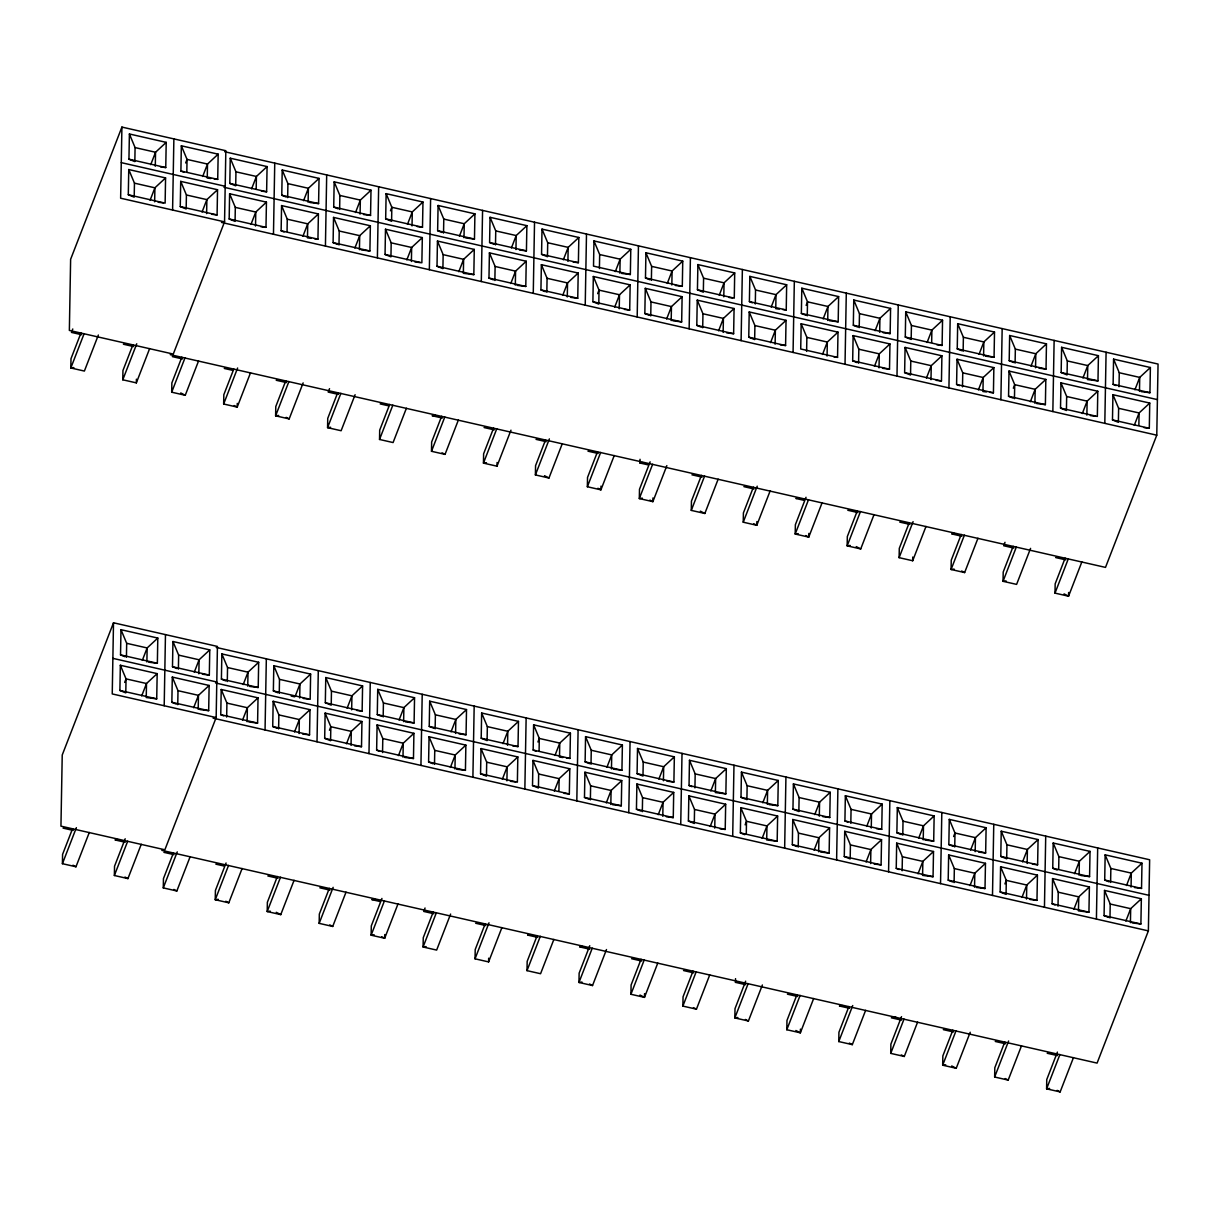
<?xml version="1.0" encoding="UTF-8"?>
<svg xmlns="http://www.w3.org/2000/svg" width="1219" height="1219" viewBox="0 0 1219 1219"><rect width="100%" height="100%" fill="white"/><g stroke="black" fill="none" stroke-linecap="round" stroke-linejoin="round"><path stroke-width="1.5" d="M89.292 832.455L75.974 866.77L62.413 863.692L62.58 854.397L72.561 828.676M121.915 127.081L120.635 198.209L224.555 221.858L173.281 354.074L69.361 330.425L70.626 259.297L121.915 127.081L225.835 150.714L224.555 221.858M113.504 622.787L112.239 693.931L216.159 717.564L164.87 849.78L60.95 826.147L62.23 755.003L113.504 622.787L217.424 646.436L216.159 717.564M149.647 348.573L136.345 382.873L122.784 379.795L122.951 370.515L132.932 344.779M141.252 844.279L127.934 878.594L114.373 875.501L114.54 866.221L125.191 838.779M128.3 194.75L128.757 169.548L165.571 177.928L165.129 203.131L128.3 194.75L134.197 197.158L134.456 183.155L128.757 169.548M129.397 133.983L135.08 147.59L134.837 161.594L128.94 159.186L129.397 133.983L166.211 142.364L165.754 167.567L160.527 166.912M120.346 665.254L126.045 678.876L125.786 692.88L119.889 690.457L120.346 665.254L157.175 673.635L156.718 698.837L146.25 697.527L146.493 683.524L157.175 673.635M124.963 656.706L120.529 654.893L120.986 629.69L157.8 638.07L157.358 663.273L148.627 662.176M126.426 657.3L126.685 643.312L120.986 629.69M136.345 382.873L136.406 379.17M154.661 201.821L154.904 187.817L165.571 177.928M155.285 166.241L155.544 152.253L166.211 142.364M146.889 661.963L147.133 647.959L157.8 638.07M172.595 210.034L173.875 138.905M164.199 705.74L165.464 634.611M198.56 360.961L185.258 395.276L171.696 392.198L171.864 382.918L181.844 357.182M190.149 856.683L176.846 890.982L163.285 887.904L163.453 878.625L173.433 852.889M180.717 181.372L186.416 194.979L186.157 208.982L180.26 206.575L180.717 181.372L217.531 189.737L217.089 214.94L211.847 214.285M183.84 172.214L180.9 171.01L181.341 145.808L218.171 154.173L217.713 179.376L214.224 178.949M176.283 704.094L171.849 702.281L172.306 677.078L209.135 685.459L208.678 710.662L199.946 709.565M176.923 668.53L172.488 666.717L172.946 641.514L209.759 649.895L209.318 675.097L202.339 674.214M186.827 171.666L187.04 159.415L181.341 145.808M177.745 704.689L178.004 690.685L172.306 677.078M178.385 669.124L178.644 655.121L172.946 641.514M206.62 213.63L206.864 199.626L217.531 189.737M198.209 709.351L198.453 695.348L209.135 685.459M198.849 673.787L199.093 659.784L209.759 649.895M250.52 372.785L237.217 407.1L223.656 404.007L223.824 394.727L233.804 368.991M229.614 193.76L235.313 207.382L235.069 221.386L229.172 218.978L229.614 193.76L266.443 202.141L265.986 227.343L260.759 226.688M230.254 158.196L235.953 171.818L235.709 185.821L229.812 183.399L230.254 158.196L267.083 166.576L266.626 191.779L261.399 191.124M223.717 715.888L220.761 714.684L221.218 689.482L258.032 697.847L257.59 723.065L248.859 721.968M225.82 680.918L221.401 679.12L221.858 653.917L258.672 662.283L258.215 687.486L249.499 686.404M226.658 717.092L226.917 703.089L221.218 689.482M227.298 681.528L227.542 667.524L221.858 653.917M237.278 403.382L237.217 407.1L234.216 405.546M255.518 226.033L255.777 212.03L266.443 202.141M256.188 188.716L256.417 176.465L267.083 166.576M247.122 721.739L247.366 707.736L258.032 697.847M247.747 686.175L248.006 672.172L258.672 662.283M273.467 234.246L274.747 163.117M265.056 729.968L266.336 658.824M284.073 231.991L281.132 230.787L281.574 205.584L318.403 213.965L317.946 239.168L314.456 238.726M286.191 197.036L281.772 195.223L282.214 170.02L319.043 178.401L318.586 203.603L309.87 202.506M277.14 728.307L272.721 726.509L273.178 701.291L309.992 709.671L309.55 734.874L302.571 734.006M273.361 690.929L273.818 665.726L310.632 674.107L310.175 699.31L273.361 690.929L277.78 692.742M287.059 231.442L287.273 219.191L281.574 205.584M287.669 197.63L287.913 183.627L282.214 170.02M278.618 728.916L278.877 714.913L273.178 701.291M279.258 693.352L279.501 679.349L273.818 665.726M308.117 202.293L308.377 188.29L319.043 178.401M299.082 733.564L299.325 719.56L309.992 709.671M299.706 697.999L299.965 683.996L310.632 674.107M325.427 246.07L326.692 174.942M317.016 741.777L318.296 670.648M346.028 892.14L332.726 926.455L319.165 923.362L319.332 914.082L329.313 888.346M337.511 244.425L333.092 242.611L333.534 217.409L370.363 225.774L369.906 250.992L361.19 249.895M338.151 208.845L333.716 207.047L334.174 181.844L371.003 190.21L370.546 215.413L363.567 214.544M325.138 713.115L330.837 726.722L330.578 740.725L324.681 738.318L325.138 713.115L361.952 721.496L361.51 746.698L354.531 745.83M325.778 677.551L331.461 691.158L331.218 705.161L325.321 702.753L325.778 677.551L362.592 685.931L362.134 711.134L356.908 710.479M338.989 245.019L339.232 231.016L333.534 217.409M339.629 209.455L339.872 195.451L334.174 181.844M359.437 249.666L359.696 235.663L370.363 225.774M360.077 214.102L360.336 200.099L371.003 190.21M351.042 745.388L351.285 731.385L361.952 721.496M351.666 709.824L351.925 695.82L362.592 685.931M377.387 257.895L378.652 186.751M368.976 753.601L370.256 682.472M406.399 408.243L393.082 442.558L379.536 439.465L379.688 430.185L389.684 404.449M385.052 254.436L385.494 229.218L422.323 237.598L421.865 262.801L385.052 254.436L390.949 256.843L391.192 242.84L385.494 229.218M386.133 193.653L391.832 207.276L391.589 221.279L385.676 218.856L386.133 193.653L422.963 202.034L422.505 227.237L417.264 226.582M379.597 751.346L376.641 750.142L377.098 724.939L413.911 733.32L413.47 758.523L404.738 757.426M381.699 716.376L377.28 714.578L377.722 689.375L414.551 697.74L414.094 722.958L405.378 721.861M382.537 752.55L382.796 738.546L377.098 724.939M383.177 716.985L383.421 702.982L377.722 689.375M384.747 934.562L384.686 938.264L371.125 935.186L371.292 925.907L381.943 898.449M411.397 261.491L411.656 247.487L422.323 237.598M412.037 225.926L412.281 211.923L422.963 202.034M403.001 757.212L403.245 743.209L413.911 733.32M403.626 721.633L403.885 707.629L414.551 697.74M429.347 269.704L430.612 198.575M420.936 765.425L422.216 694.281M458.359 420.067L445.042 454.382L431.496 451.289L431.648 442.009L441.644 416.273M437.453 241.042L443.152 254.649L442.908 268.652L437.012 266.245L437.453 241.042L474.282 249.423L473.825 274.625L463.357 273.315L463.616 259.312L474.282 249.423M442.07 232.494L437.636 230.681L438.093 205.478L474.922 213.858L474.465 239.061L465.734 237.964M433.019 763.764L428.6 761.966L429.058 736.764L465.871 745.129L465.429 770.332L456.698 769.25M433.659 728.2L429.24 726.402L429.682 701.184L466.511 709.565L466.054 734.767L459.075 733.899M443.533 233.088L443.792 219.085L438.093 205.478M434.497 764.374L434.756 750.371L429.058 736.764M435.137 728.81L435.381 714.806L429.682 701.184M463.997 237.751L464.241 223.747L474.922 213.858M454.961 769.021L455.205 755.018L465.871 745.129M455.586 733.457L455.845 719.454L466.511 709.565M481.307 281.528L482.572 210.399M472.896 777.234L474.176 706.106M501.908 927.598L488.606 961.913L475.044 958.82L475.212 949.54L485.192 923.804M493.39 279.882L488.971 278.069L489.413 252.866L526.242 261.247L525.785 286.45L517.069 285.353M494.03 244.303L489.596 242.505L490.053 217.302L526.882 225.667L526.425 250.885L519.446 250.002M480.56 773.775L481.017 748.573L517.831 756.953L517.374 782.156L480.56 773.775L486.457 776.198L486.701 762.195L481.017 748.573M481.642 713.008L487.341 726.615L487.097 740.619L481.2 738.211L481.642 713.008L518.471 721.389L518.014 746.592L512.788 745.937M494.868 280.477L495.112 266.473L489.413 252.866M495.493 244.912L495.752 230.909L490.053 217.302M493.588 428.098L483.608 453.834L483.455 463.113L497.002 466.191L497.078 462.489M488.606 961.913L488.667 958.195M515.317 285.139L515.576 271.136L526.242 261.247M515.957 249.56L516.201 235.557L526.882 225.667M506.921 780.846L507.165 766.842L517.831 756.953M507.546 745.281L507.805 731.278L518.471 721.389M533.267 293.352L534.532 222.208M524.856 789.059L526.136 717.93M562.279 443.701L548.961 478.016L535.4 474.922L535.568 465.643L545.548 439.922M553.868 939.422L540.566 973.722L527.004 970.644L527.172 961.364L537.152 935.628M545.35 291.691L540.931 289.893L541.373 264.691L578.202 273.056L577.745 298.259L570.766 297.39M542.013 229.111L547.712 242.733L547.453 256.737L541.556 254.329L542.013 229.111L578.842 237.492L578.385 262.695L573.143 262.039M532.977 760.397L538.661 774.004L538.417 788.007L532.52 785.6L532.977 760.397L569.791 768.778L569.334 793.98L564.107 793.325M536.101 751.239L533.16 750.035L533.602 724.833L570.431 733.198L569.974 758.416L566.485 757.974M546.828 292.301L547.072 278.298L541.373 264.691M539.088 750.691L539.301 738.44L533.602 724.833M567.277 296.948L567.536 282.945L578.202 273.056M567.917 261.384L568.161 247.381L578.842 237.492M558.912 790.918L559.125 778.667L569.791 768.778M585.227 305.161L586.491 234.033M576.816 800.883L578.096 729.739M614.239 455.525L600.921 489.84L587.36 486.747L587.528 477.467L597.508 451.731M593.333 276.5L599.032 290.122L598.788 304.125L592.891 301.702L593.333 276.5L630.162 284.88L629.705 310.083L624.478 309.428M593.973 240.935L593.516 266.138L630.345 274.519L630.787 249.316L593.973 240.935L599.672 254.542L599.413 268.546M588.899 799.222L584.48 797.424L584.937 772.221L621.751 780.587L621.294 805.789L612.578 804.708M589.539 763.658L585.12 761.86L585.562 736.642L622.391 745.022L621.934 770.225L613.218 769.128M590.377 799.832L590.621 785.828L584.937 772.221M591.017 764.267L591.261 750.264L585.562 736.642M600.997 486.122L600.921 489.84L597.919 488.27M619.237 308.773L619.496 294.769L630.162 284.88M619.877 273.208L620.121 259.205L630.787 249.316M610.826 804.479L611.085 790.476L621.751 780.587M611.466 768.915L611.725 754.911L622.391 745.022M637.187 316.986L638.451 245.857M628.775 812.692L630.055 741.563M648.432 464.927L639.96 463.007L640.036 459.289M657.788 963.056L644.485 997.371L630.924 994.277L631.092 984.998L641.072 959.262M649.27 315.34L644.836 313.527L645.293 288.324L682.122 296.705L681.665 321.907L672.949 320.81M649.91 279.776L645.476 277.962L645.933 252.76L682.747 261.125L682.305 286.343L675.326 285.459M640.859 811.046L636.44 809.233L636.897 784.03L673.711 792.411L673.254 817.614L666.275 816.745M637.522 748.466L643.221 762.073L642.977 776.076L637.08 773.669L637.522 748.466L674.351 756.847L673.894 782.049L666.915 781.181M650.748 315.934L650.992 301.931L645.293 288.324M651.373 280.37L651.632 266.367L645.933 252.76M642.337 811.656L642.581 797.653L636.897 784.03M652.957 497.946L652.881 501.649L639.32 498.571L639.487 489.291L650.138 461.833M644.546 993.653L644.485 997.371L639.975 995.039M671.197 320.597L671.456 306.594L682.122 296.705M671.837 285.017L672.08 271.014L682.747 261.125M662.786 816.303L663.045 802.3L673.711 792.411M663.426 780.739L663.685 766.736L674.351 756.847M689.146 328.81L690.411 257.666M680.735 824.516L682.015 753.388M718.159 479.158L704.841 513.473L691.28 510.395L691.447 501.1L701.428 475.38M709.748 974.88L696.445 1009.18L682.884 1006.102L683.051 996.822L693.032 971.086M701.23 327.149L696.796 325.351L697.253 300.148L734.082 308.514L733.625 333.716L726.646 332.848M697.436 289.787L697.893 264.569L734.707 272.949L734.265 298.152L697.436 289.787L703.333 292.194L703.592 278.191L697.893 264.569M688.842 795.855L694.54 809.462L694.297 823.465L688.4 821.057L688.842 795.855L725.671 804.235L725.214 829.438L719.987 828.783M691.981 786.697L689.04 785.493L689.482 760.29L726.311 768.671L725.854 793.874L715.385 792.563L715.644 778.56L726.311 768.671M702.708 327.759L702.952 313.755L697.253 300.148M694.937 787.901L695.18 773.897L689.482 760.29M723.157 332.406L723.4 318.403L734.082 308.514M723.796 296.842L724.04 282.838L734.707 272.949M714.745 828.128L715.004 814.124L725.671 804.235M741.106 340.619L742.371 269.49M732.695 836.341L733.975 765.212M770.118 490.983L756.801 525.298L743.24 522.204L743.407 512.925L753.388 487.189M745.647 984.662L735.484 982.346L735.545 978.644M749.213 311.957L754.911 325.58L754.652 339.583L748.756 337.16L749.213 311.957L786.042 320.338L785.585 345.541L780.343 344.886M752.352 302.8L749.395 301.596L749.853 276.393L786.666 284.774L786.225 309.976L782.735 309.535M744.779 834.68L740.36 832.882L740.802 807.679L777.631 816.044L777.173 841.262L766.705 839.937L766.964 825.933L777.631 816.044M745.418 799.115L741 797.317L741.442 772.115L778.271 780.48L777.813 805.683L769.098 804.601M755.292 304.003L755.551 290L749.853 276.393M746.287 833.537L746.5 821.286L740.802 807.679M746.897 799.725L747.14 785.722L741.442 772.115M756.877 521.58L756.801 525.298L753.799 523.743M775.116 344.23L775.36 330.227L786.042 320.338M767.345 804.372L767.604 790.369L778.271 780.48M793.066 352.443L794.331 281.315M784.655 848.165L785.935 777.021M813.667 998.513L800.365 1032.828L786.804 1029.735L786.971 1020.455L796.952 994.719M801.173 323.782L800.715 348.984L837.544 357.365L838.002 332.162L801.173 323.782L806.871 337.389L806.612 351.392M805.789 315.233L801.355 313.42L801.812 288.217L838.626 296.598L838.184 321.801L829.453 320.704M796.738 846.504L792.32 844.706L792.761 819.488L829.59 827.869L829.133 853.071L820.417 851.974M793.401 783.924L799.1 797.546L798.856 811.549L792.959 809.126L793.401 783.924L830.23 792.304L829.773 817.507L822.795 816.639M807.252 315.828L807.511 301.824L801.812 288.217M798.216 847.114L798.46 833.11L792.761 819.488M808.837 533.404L808.761 537.107L795.199 534.029L795.367 524.749L806.018 497.291M800.426 1029.11L800.365 1032.828L795.855 1030.497M827.076 356.055L827.32 342.051L838.002 332.162M827.716 320.49L827.96 306.487L838.626 296.598M818.665 851.761L818.924 837.758L829.59 827.869M819.305 816.197L819.564 802.193L830.23 792.304M845.026 364.268L846.291 293.139M836.615 859.974L837.895 788.845M865.627 1010.338L852.325 1044.637L838.763 1041.559L838.931 1032.28L848.912 1006.544M857.109 362.607L852.675 360.809L853.132 335.606L889.961 343.971L889.504 369.189L882.526 368.306M857.734 327.042L853.315 325.244L853.772 300.042L890.586 308.407L890.144 333.61L883.165 332.741M844.721 831.312L850.42 844.919L850.176 858.923L844.279 856.515L844.721 831.312L881.55 839.693L881.093 864.896L874.114 864.012M847.86 822.155L844.919 820.951L845.361 795.748L882.19 804.129L881.733 829.331L876.507 828.676M858.572 363.216L858.831 349.213L853.132 335.606M859.212 327.652L859.471 313.649L853.772 300.042M850.816 823.358L851.06 809.355L845.361 795.748M879.036 367.864L879.28 353.86L889.961 343.971M879.676 332.299L879.92 318.296L890.586 308.407M870.625 863.585L870.884 849.582L881.55 839.693M871.265 828.021L871.524 814.018L882.19 804.129M896.986 376.092L898.251 304.948M888.575 871.798L889.855 800.67M925.998 526.44L912.681 560.755L899.119 557.662L899.287 548.382L909.267 522.646M917.587 1022.147L904.285 1056.462L890.723 1053.384L890.891 1044.104L901.527 1016.646M905.092 347.415L910.791 361.037L910.532 375.041L904.635 372.618L905.092 347.415L941.906 355.796L941.464 380.998L936.222 380.343M905.732 311.851L911.431 325.473L911.172 339.461L905.275 337.053L905.732 311.851L942.546 320.231L942.104 345.434L936.862 344.779M899.18 869.543L896.239 868.339L896.681 843.137L933.51 851.502L933.053 876.72L922.585 875.394L922.844 861.391L933.51 851.502M901.298 834.573L896.879 832.775L897.321 807.572L934.15 815.938L933.693 841.14L924.977 840.059M902.136 870.747L902.38 856.744L896.681 843.137M902.776 835.183L903.02 821.179L897.321 807.572M912.681 560.755L912.757 557.037M930.996 379.688L931.24 365.685L941.906 355.796M931.666 342.371L931.88 330.12L942.546 320.231M923.225 839.83L923.484 825.827L934.15 815.938M948.931 387.901L950.211 316.772M940.535 883.623L941.815 812.479M959.551 385.646L956.595 384.442L957.052 359.239L993.866 367.62L993.424 392.823L989.935 392.381M961.654 350.691L957.235 348.878L957.692 323.675L994.506 332.056L994.064 357.258L985.333 356.161M952.618 881.962L948.199 880.164L948.641 854.946L985.47 863.326L985.013 888.529L976.297 887.432M953.258 846.397L948.839 844.584L949.281 819.381L986.11 827.762L985.653 852.965L978.674 852.096M962.492 386.85L962.751 372.846L957.052 359.239M963.132 351.285L963.391 337.282L957.692 323.675M954.096 882.571L954.34 868.568L948.641 854.946M954.736 847.007L954.98 833.004L949.281 819.381M983.596 355.948L983.84 341.945L994.506 332.056M974.545 887.219L974.804 873.215L985.47 863.326M975.185 851.654L975.444 837.651L986.11 827.762M1000.89 399.725L1002.17 328.597M992.495 895.432L993.759 824.303M1021.507 1045.795L1008.189 1080.095L994.643 1077.017L994.811 1067.737L1004.791 1042.001M1012.989 398.064L1008.555 396.266L1009.012 371.064L1045.826 379.429L1045.384 404.647L1036.653 403.55M1013.614 362.5L1009.195 360.702L1009.652 335.499L1046.466 343.865L1046.024 369.067L1039.045 368.199M1000.601 866.77L1006.3 880.377L1006.056 894.38L1000.159 891.973L1000.601 866.77L1037.43 875.151L1036.973 900.353L1029.994 899.485M1001.241 831.206L1006.94 844.813L1006.696 858.816L1000.784 856.408L1001.241 831.206L1038.07 839.586L1037.613 864.789L1032.386 864.134M1014.452 398.674L1014.711 384.671L1009.012 371.064M1015.092 363.11L1015.351 349.106L1009.652 335.499M1034.916 403.321L1035.16 389.318L1045.826 379.429M1035.556 367.757L1035.8 353.754L1046.466 343.865M1026.505 899.043L1026.764 885.04L1037.43 875.151M1027.145 863.479L1027.404 849.475L1038.07 839.586M1052.85 411.55L1054.13 340.406M1044.454 907.256L1045.719 836.127M1081.862 561.898L1068.56 596.213L1054.999 593.12L1055.166 583.84L1065.147 558.104M1060.515 408.091L1060.972 382.873L1097.786 391.253L1097.344 416.456L1060.515 408.091L1066.412 410.498L1066.671 396.495L1060.972 382.873M1061.612 347.308L1067.311 360.931L1067.052 374.934L1061.155 372.511L1061.612 347.308L1098.426 355.689L1097.984 380.892L1087.516 379.581L1087.759 365.578L1098.426 355.689M1055.06 905.001L1052.119 903.797L1052.561 878.594L1089.39 886.975L1088.933 912.178L1078.465 910.867L1078.724 896.864L1089.39 886.975M1057.178 870.031L1052.744 868.233L1053.201 843.03L1090.03 851.395L1089.573 876.613L1080.857 875.516M1058.016 906.205L1058.26 892.201L1052.561 878.594M1058.686 868.888L1058.9 856.637L1053.201 843.03M1068.621 592.495L1068.56 596.213L1064.065 593.882M1086.876 415.146L1087.119 401.142L1097.786 391.253M1079.105 875.288L1079.348 861.284L1090.03 851.395M1104.81 423.359L1106.09 352.23M1096.414 919.08L1097.679 847.936M1112.932 394.697L1118.631 408.304L1118.372 422.307L1112.475 419.9L1112.932 394.697L1149.746 403.078L1149.304 428.28L1144.062 427.625M1116.071 385.539L1113.115 384.335L1113.572 359.133L1150.386 367.513L1149.944 392.716L1141.213 391.619M1108.498 917.419L1104.079 915.621L1104.521 890.419L1141.35 898.784L1140.893 923.987L1132.177 922.905M1109.138 881.855L1104.704 880.042L1105.161 854.839L1141.99 863.22L1141.533 888.422L1134.554 887.554M1119.012 386.743L1119.271 372.74L1113.572 359.133M1109.976 918.029L1110.219 904.026L1104.521 890.419M1110.6 882.465L1110.859 868.461L1105.161 854.839M1138.866 425.218L1139.079 412.967L1149.746 403.078M1139.475 391.406L1139.719 377.402L1150.386 367.513M1130.424 922.676L1130.683 908.673L1141.35 898.784M1131.064 887.112L1131.308 873.109L1141.99 863.22M170.218 354.653L1105.496 567.399L1156.77 435.183L1158.05 364.054L224.631 151.72M161.822 850.359L1097.085 1063.105L1148.374 930.889L1149.639 859.761L216.235 647.426M72.79 328.978L71.464 332.406L81.627 334.722M80.972 332.955L70.992 358.691L70.824 367.97L84.385 371.064L98.358 335.027M84.126 333.656L70.824 367.97L73.856 367.574M150.729 164.641L155.544 152.253L135.08 147.59M150.105 200.206L154.904 187.817L134.456 183.155M185.669 162.95L187.04 159.415L207.504 164.062L218.171 154.173M122.784 379.795L136.757 343.773M202.689 176.465L207.504 164.062L207.245 178.065L210.735 178.507M202.064 212.03L206.864 199.626L186.416 194.979M171.696 392.198L184.998 357.883M251.602 188.854L256.417 176.465L235.953 171.818M250.962 224.418L255.777 212.03L235.313 207.382M223.656 404.007L237.629 367.986M303.561 200.678L308.377 188.29L287.913 183.627M124.673 682.411L126.045 678.876L146.493 683.524L141.694 695.912M302.921 236.242L307.737 223.854L318.403 213.965M62.413 863.692L76.386 827.655M142.333 660.348L147.133 647.959L126.685 643.312M285.764 380.816L275.784 406.552L275.616 415.831L289.177 418.909L303.15 382.888M288.918 381.517L275.616 415.831L278.648 415.435M355.521 212.502L360.336 200.099L339.872 195.451M354.881 248.067L359.696 235.663L339.232 231.016M114.373 875.501L127.69 841.201M194.293 672.172L199.093 659.784L178.644 655.121M193.653 707.736L198.453 695.348L178.004 690.685M390.461 210.811L391.832 207.276L412.281 211.923L407.481 224.311M329.541 388.648L328.201 392.091L338.379 394.392M337.724 392.64L327.743 418.376L327.576 427.656L341.122 430.734L355.11 394.712M340.878 393.341L327.576 427.656L330.593 427.244M163.285 887.904L177.258 851.883M406.841 259.876L411.656 247.487L391.192 242.84M243.206 684.575L248.006 672.172L227.542 667.524M242.566 720.139L247.366 707.736L226.917 703.089M379.536 439.465L392.838 405.165M459.441 236.136L464.241 223.747L443.792 219.085M226.064 862.991L215.413 890.449L215.245 899.729L228.806 902.807L242.109 868.492M228.547 865.414L215.245 899.729L218.277 899.317M458.801 271.7L463.616 259.312L443.152 254.649M295.15 696.384L299.965 683.996L279.501 679.349M294.526 731.949L299.325 719.56L278.877 714.913M431.496 451.289L444.798 416.974M511.401 247.96L516.201 235.557L495.752 230.909M329.45 730.272L330.837 726.722L351.285 731.385L346.486 743.773M277.353 876.522L267.372 902.258L267.205 911.538L280.766 914.631L294.069 880.316M510.761 283.524L515.576 271.136L495.112 266.473M280.507 877.238L267.205 911.538L270.237 911.142M347.11 708.209L351.925 695.82L331.461 691.158M496.758 428.798L483.455 463.113L486.472 462.702M563.361 259.769L568.161 247.381L547.712 242.733M319.165 923.362L333.137 887.341M562.721 295.348L567.536 282.945L547.072 278.298M497.002 466.191L510.974 430.17M399.07 720.033L403.885 707.629L383.421 702.982M398.445 755.597L403.245 743.209L382.796 738.546M597.66 293.657L599.032 290.122L619.496 294.769L614.681 307.158M535.4 474.922L549.388 438.901M615.321 271.593L620.121 259.205L599.672 254.542M384.427 900.871L371.125 935.186L374.157 934.775M451.03 731.842L455.845 719.454L435.381 714.806M450.405 767.421L455.205 755.018L434.756 750.371M397.988 903.949L384.686 938.264L381.684 936.71M587.36 486.747L600.677 452.432M425.05 908.003L423.724 911.431L433.888 913.747M667.281 283.417L672.08 271.014L651.632 266.367M433.233 911.995L423.252 937.716L423.084 946.995L436.646 950.089L450.619 914.067M436.387 912.696L423.084 946.995L426.117 946.599M666.641 318.982L671.456 306.594L650.992 301.931M502.99 743.666L507.805 731.278L487.341 726.615M502.365 779.231L507.165 766.842L486.701 762.195M537.929 741.975L539.301 738.44L559.765 743.087L570.431 733.198M652.637 464.256L639.32 498.571L642.352 498.16M719.24 295.227L724.04 282.838L703.592 278.191M475.044 958.82L489.017 922.798M718.601 330.806L723.4 318.403L702.952 313.755M666.854 465.628L652.881 501.649L649.879 500.095M554.95 755.49L559.765 743.087L559.506 757.09L562.995 757.532M554.325 791.055L559.125 778.667L538.661 774.004M691.28 510.395L704.597 476.08M771.2 307.051L776 294.663L786.666 284.774M770.56 342.615L775.36 330.227L754.911 325.58M527.004 970.644L540.307 936.329M606.91 767.3L611.725 754.911L591.261 750.264M606.27 802.879L611.085 790.476L590.621 785.828M806.14 305.375L807.511 301.824L827.96 306.487L823.16 318.875M743.24 522.204L757.212 486.183M589.767 945.731L579.132 973.173L578.964 982.468L592.525 985.546L606.498 949.525M592.266 948.153L578.964 982.468L581.996 982.057M822.52 354.439L827.32 342.051L806.871 337.389M658.869 779.124L663.685 766.736L643.221 762.073M658.23 814.688L663.045 802.3L642.581 797.653M808.517 499.714L795.199 534.029L798.232 533.632M875.12 330.699L879.92 318.296L859.471 313.649M630.924 994.277L644.226 959.962M874.48 366.264L879.28 353.86L858.831 349.213M822.078 502.807L808.761 537.107L805.759 535.552M710.829 790.948L715.644 778.56L695.18 773.897M710.189 826.512L715.004 814.124L694.54 809.462M857.307 510.837L847.327 536.558L847.159 545.853L860.721 548.931L874.038 514.616M860.477 511.538L847.159 545.853L850.192 545.442M927.08 342.509L931.88 330.12L911.431 325.473M745.129 824.821L746.5 821.286L766.964 825.933L762.149 838.337M682.884 1006.102L696.186 971.787M926.44 378.073L931.24 365.685L910.791 361.037M762.789 802.772L767.604 790.369L747.14 785.722M899.119 557.662L913.092 521.641M979.04 354.333L983.84 341.945L963.391 337.282M745.647 981.188L735.011 1008.646L734.844 1017.926L748.405 1021.004L762.378 984.982M748.146 983.611L734.844 1017.926L737.876 1017.515M978.4 389.897L983.2 377.509L993.866 367.62M814.749 814.582L819.564 802.193L799.1 797.546M814.109 850.146L818.924 837.758L798.46 833.11M1013.339 388.206L1014.711 384.671L1035.16 389.318L1030.36 401.721M961.227 534.471L951.247 560.207L951.079 569.486L964.64 572.564L977.958 538.265M964.397 535.171L951.079 569.486L954.111 569.09M1031 366.157L1035.8 353.754L1015.351 349.106M786.804 1029.735L800.106 995.435M866.709 826.406L871.524 814.018L851.06 809.355M866.069 861.97L870.884 849.582L850.42 844.919M1005.005 542.303L1003.679 545.746L1013.842 548.047M1013.187 546.295L1003.207 572.031L1003.039 581.311L1016.6 584.389L1030.573 548.367M1016.356 546.996L1003.039 581.311L1006.071 580.899M1082.96 377.966L1087.759 365.578L1067.311 360.931M838.763 1041.559L852.736 1005.538M1082.32 413.531L1087.119 401.142L1066.671 396.495M918.669 838.23L923.484 825.827L903.02 821.179M918.029 873.794L922.844 861.391L902.38 856.744M953.608 836.539L954.98 833.004L975.444 837.651L970.629 850.039M1054.999 593.12L1068.316 558.82M1134.919 389.79L1139.719 377.402L1119.271 372.74M1134.279 425.355L1139.079 412.967L1118.631 408.304M890.723 1053.384L904.026 1019.069M969.989 885.604L974.804 873.215L954.34 868.568M1004.928 883.927L1006.3 880.377L1026.764 885.04L1021.949 897.428M952.831 1030.177L942.851 1055.913L942.683 1065.193L956.229 1068.286L970.217 1032.249M955.986 1030.893L942.683 1065.193L945.715 1064.796M1022.589 861.863L1027.404 849.475L1006.94 844.813M994.643 1077.017L1008.616 1040.996M1074.549 873.688L1079.348 861.284L1058.9 856.637M1073.909 909.252L1078.724 896.864L1058.26 892.201M1057.406 1052.104L1046.755 1079.562L1046.603 1088.841L1060.149 1091.919L1073.467 1057.604M1059.905 1054.526L1046.603 1088.841L1049.62 1088.43M1126.508 885.497L1131.308 873.109L1110.859 868.461M1125.868 921.076L1130.683 908.673L1110.219 904.026M279.273 379.856L276.241 380.267L286.419 382.583M435.153 415.329L432.12 415.725L442.299 418.041M591.032 450.786L588 451.182L598.179 453.498M639.96 463.007L642.992 462.595M798.872 498.053L795.839 498.464L804.311 500.384M954.751 533.511L951.719 533.922L961.882 536.238M118.045 839.541L115.013 839.937L125.191 842.253M166.957 851.929L163.925 852.34L174.088 854.656M218.917 863.753L215.885 864.164L224.357 866.084M374.797 899.211L371.765 899.622L380.237 901.542M530.676 934.668L527.644 935.08L537.808 937.396M582.636 946.493L579.604 946.889L589.767 949.205M735.484 982.346L738.501 981.95M842.42 1005.584L839.403 1005.995L849.567 1008.311M895.904 1017.21L891.348 1017.819L901.527 1020.12M1050.26 1052.866L1047.228 1053.277L1057.406 1055.578M158.15 202.247L163.376 202.903M621.614 273.422L630.345 274.519M310.967 238.284L307.478 237.857L307.737 223.854L287.273 219.191M729.023 297.497L732.512 297.939M414.887 261.933L420.128 262.588M779.246 309.108L775.756 308.666L776 294.663L755.551 290M834.055 356.923L837.544 357.365M986.445 391.939L982.956 391.512L983.2 377.509L962.751 372.846M1090.365 415.588L1095.591 416.243M303.196 698.441L308.437 699.096M510.411 781.288L515.637 781.943M128.94 159.186L165.754 167.567M180.9 171.01L217.713 179.376M229.812 183.399L266.626 191.779M281.772 195.223L318.586 203.603M333.716 207.047L370.546 215.413M385.676 218.856L422.505 227.237M437.636 230.681L474.465 239.061M489.596 242.505L526.425 250.885M541.556 254.329L578.385 262.695M645.476 277.962L682.305 286.343M749.395 301.596L786.225 309.976M801.355 313.42L838.184 321.801M853.315 325.244L890.144 333.61M905.275 337.053L942.104 345.434M957.235 348.878L994.064 357.258M1009.195 360.702L1046.024 369.067M1061.155 372.511L1097.984 380.892M1113.115 384.335L1149.944 392.716M121.275 162.645L225.195 186.278M224.006 187.284L1157.41 399.619M180.26 206.575L217.089 214.94M229.172 218.978L265.986 227.343M281.132 230.787L317.946 239.168M333.092 242.611L369.906 250.992M437.012 266.245L473.825 274.625M488.971 278.069L525.785 286.45M540.931 289.893L577.745 298.259M592.891 301.702L629.705 310.083M644.836 313.527L681.665 321.907M696.796 325.351L733.625 333.716M748.756 337.16L785.585 345.541M852.675 360.809L889.504 369.189M904.635 372.618L941.464 380.998M956.595 384.442L993.424 392.823M1008.555 396.266L1045.384 404.647M1112.475 419.9L1149.304 428.28M221.508 222.437L1156.77 435.183M123.424 344.23L133.587 346.546M172.336 356.618L182.5 358.935M224.281 368.443L232.768 370.378M380.16 403.9L388.648 405.836M484.08 427.549L494.259 429.85M536.04 439.358L546.219 441.674M691.92 474.816L702.098 477.132M743.88 486.64L754.058 488.956M847.799 510.273L857.978 512.589M899.759 522.098L909.923 524.414M1055.639 557.555L1065.802 559.871M120.529 654.893L157.358 663.273M172.488 666.717L209.318 675.097M221.401 679.12L258.215 687.486M325.321 702.753L362.134 711.134M377.28 714.578L414.094 722.958M429.24 726.402L466.054 734.767M481.2 738.211L518.014 746.592M533.16 750.035L569.974 758.416M585.12 761.86L621.934 770.225M637.08 773.669L673.894 782.049M689.04 785.493L725.854 793.874M741 797.317L777.813 805.683M792.959 809.126L829.773 817.507M844.919 820.951L881.733 829.331M896.879 832.775L933.693 841.14M948.839 844.584L985.653 852.965M1000.784 856.408L1037.613 864.789M1052.744 868.233L1089.573 876.613M1104.704 880.042L1141.533 888.422M291.189 696.064L294.602 696.841M112.864 658.351L216.784 682M215.595 682.99L1149.014 895.325M119.889 690.457L156.718 698.837M171.849 702.281L208.678 710.662M220.761 714.684L257.59 723.065M272.721 726.509L309.55 734.874M324.681 738.318L361.51 746.698M376.641 750.142L413.47 758.523M428.6 761.966L465.429 770.332M532.52 785.6L569.334 793.98M584.48 797.424L621.294 805.789M636.44 809.233L673.254 817.614M688.4 821.057L725.214 829.438M740.36 832.882L777.173 841.262M792.32 844.706L829.133 853.071M844.279 856.515L881.093 864.896M896.239 868.339L933.053 876.72M948.199 880.164L985.013 888.529M1000.159 891.973L1036.973 900.353M1052.119 903.797L1088.933 912.178M1104.079 915.621L1140.893 923.987M213.096 718.143L1148.374 930.889M63.053 828.112L73.231 830.429M267.845 875.973L278.008 878.289M319.805 887.798L329.968 890.114M475.684 923.255L485.848 925.571M631.564 958.713L641.727 961.029M683.524 970.537L693.687 972.853M787.444 994.171L797.607 996.487M943.308 1029.628L953.487 1031.944M995.268 1041.453L1005.446 1043.769M961.639 571.01L964.64 572.564M856.226 546.6L860.721 548.931M700.346 511.142L704.841 513.473M544.466 475.684L548.961 478.016M442.055 452.813L445.042 454.382M286.175 417.355L289.177 418.909M180.747 392.945L185.258 395.276M1057.163 1090.365L1060.149 1091.919M1005.203 1078.541L1008.189 1080.095M951.734 1065.955L956.229 1068.286M901.283 1054.907L904.285 1056.462M849.323 1043.083L852.325 1044.637M745.403 1019.45L748.405 1021.004M693.443 1007.625L696.445 1009.18M589.524 983.992L592.525 985.546M329.724 924.886L332.726 926.455M276.271 912.3L280.766 914.631M225.805 901.252L228.806 902.807M173.845 889.428L176.846 890.982M124.932 877.04L127.934 878.594M72.972 865.216L75.974 866.77"/></g></svg>
